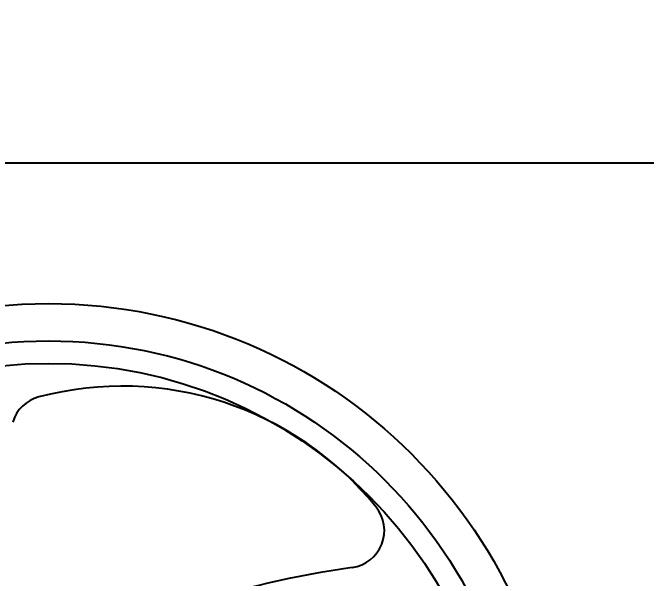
# Model space of a CAD drawing. Header units: metres. Extents: x 26.3 to 44.2, y 14.4 to 19.6.
# Drawn here: x 28.9269 to 29.2354, y 15.3202 to 15.5957 of the extents above; entities that cross this region are included whole.
import ezdxf

# ---------------------------------------------------------------- set-up
doc = ezdxf.new("R2010")
doc.units = ezdxf.units.M
doc.header["$MEASUREMENT"] = 0
doc.layers.add('Dimensions', color=7, linetype='Continuous', plot=False)
for name, color, linetype in [('Rims', 10, 'Continuous'), ('Suspensions', 6, 'Continuous'), ('Tyres', 190, 'Continuous')]:
    doc.layers.add(name, color=color, linetype=linetype)
doc.styles.get("Standard").update_dxf_attribs({"font": 'arial.ttf'})
doc.dimstyles.new('Annotative', dxfattribs={"dimscale": 0, "dimtxt": 0.18, "dimasz": 0.18, "dimexe": 0.18, "dimexo": 0.0625, "dimgap": 0.09, "dimtad": 0, "dimtih": 1, "dimtoh": 1, "dimdec": 4, "dimzin": 0, "dimdsep": 46, "dimtxsty": 'Standard', "dimcen": 0.09, "dimadec": 0, "dimazin": 0, "dimtfac": 1, "dimtdec": 4, "dimtofl": 0, "dimtmove": 0, "dimatfit": 3, "dimfxl": 1, "dimtolj": 1, "dimtzin": 0, "dimarcsym": 0})

# ---------------------------------------------------------------- blocks, each defined once
blk = doc.blocks.new('*D65')
at = {"layer": 'Defpoints', "color": 0, "transparency": 16777216}
for p in [(28.43365521267326, 15.52255587762719), (28.43365521267325, 15.22255504397306), (29.54945632084941, 15.22255504397306)]:
    blk.add_point(p, dxfattribs=at)
at = {"layer": 'Dimensions', "color": 0, "lineweight": -2, "transparency": 16777216}
for p, q in [((28.44928021267326, 15.52255587762719), (29.59445632084941, 15.52255587762719)), ((29.54945632084941, 15.47755587762719), (29.54945632084941, 15.418046593133)), ((29.54945632084941, 15.26755504397306), (29.54945632084941, 15.32706432846725)), ((28.44928021267325, 15.22255504397306), (29.59445632084941, 15.22255504397306))]:
    blk.add_line(p, q, dxfattribs=at)
at = {"layer": 'Dimensions', "color": 0, "transparency": 16777216}
for points in [[(29.54195632084941, 15.47755587762719), (29.55695632084941, 15.47755587762719), (29.54945632084941, 15.52255587762719)], [(29.54195632084941, 15.26755504397306), (29.55695632084941, 15.26755504397306), (29.54945632084941, 15.22255504397306)]]:
    blk.add_solid(points, dxfattribs=at)
at = {"layer": 'Dimensions', "color": 0, "transparency": 16777216, "insert": (29.54945632084941, 15.37255546080011), "char_height": 0.045, "attachment_point": 5}
blk.add_mtext('\\A1;0.3000', dxfattribs=at)

msp = doc.modelspace()

# ---------------------------------------------------------------- linework, layer by layer
at = {"layer": 'Rims'}
for centre, radius, start, end in [((28.98026538039383, 15.25478207737692), 0.1590271137, 39.01976261079154, 104.7930936222938), ((28.9443015999138, 15.39096598830177), 0.01817452727999999, 104.7930936222938, 163.0771330959614), ((29.08969781815379, 15.34346123314148), 0.01817452727999999, 277.9230862407417, 39.01976261079154), ((29.15483413686579, 14.87543436780548), 0.4543631819999999, 97.92308624074167, 118.9468114050894)]:
    msp.add_arc(centre, radius, start, end, dxfattribs=at)
at = {"layer": 'Suspensions'}
for points in [[(28.80365453022755, 15.61140393423787, -5e-06), (28.80972229165918, 15.59481243747512, -0.000212)], [(28.83889578970214, 15.51469548026182, -9e-06), (28.84491144920834, 15.49809943150136, -0.061218)]]:
    msp.add_lwpolyline(points, format="xyb", dxfattribs=at)
at = {"layer": 'Tyres'}
for radius in [0.2498997501, 0.23172522282, 0.2208077144671304]:
    msp.add_circle((28.94430159991362, 15.20408562446622), radius, dxfattribs=at)

# ---------------------------------------------------------------- dimensions: what is measured, and where the dimension line sits
at = {"layer": 'Dimensions'}
dim = msp.add_linear_dim(base=(29.54945632084941, 15.22255504397306), p1=(28.43365521267324, 15.52255587762719), p2=(28.43365521267324, 15.22255504397305), angle=90, dimstyle='Annotative', dxfattribs=at)
dim.commit()
dim.dimension.update_dxf_attribs({"geometry": '*D65', "text_midpoint": (29.54945632084941, 15.37255546080011)})

doc.saveas('drawing.dxf')
